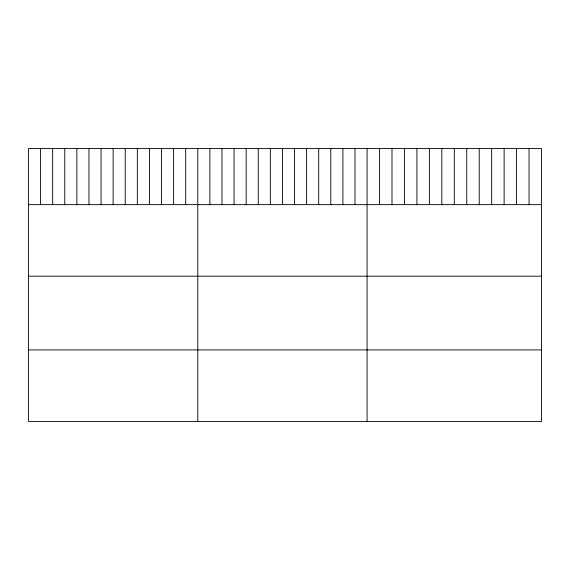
<?xml version="1.0" encoding="UTF-8"?>
<svg xmlns="http://www.w3.org/2000/svg" width="570" height="570" viewBox="0 0 570 570"><rect width="100%" height="100%" fill="white"/><g stroke="black" fill="none" stroke-linecap="round" stroke-linejoin="round"><path stroke-width="0.85" d="M541.5 204.644L541.5 421.465L28.5 421.465L28.5 148.535L541.5 148.535L541.5 204.644L28.5 204.644M28.5 276.193L541.5 276.193M28.5 349.916L541.5 349.916M529.038 148.535L529.038 204.644M516.584 148.535L516.584 204.644M504.122 148.535L504.122 204.644M491.668 148.535L491.668 204.644M479.206 148.535L479.206 204.644M466.752 148.535L466.752 204.644M454.29 148.535L454.29 204.644M441.828 148.535L441.828 204.644M429.374 148.535L429.374 204.644M416.912 148.535L416.912 204.644M404.458 148.535L404.458 204.644M391.996 148.535L391.996 204.644M379.542 148.535L379.542 204.644M367.08 148.535L367.08 421.465M354.989 148.535L354.989 204.644M342.898 148.535L342.898 204.644M330.807 148.535L330.807 204.644M318.708 148.535L318.708 204.644M306.617 148.535L306.617 204.644M294.526 148.535L294.526 204.644M282.435 148.535L282.435 204.644M270.344 148.535L270.344 204.644M258.253 148.535L258.253 204.644M246.162 148.535L246.162 204.644M234.063 148.535L234.063 204.644M221.972 148.535L221.972 204.644M209.881 148.535L209.881 204.644M197.79 148.535L197.79 421.465M185.699 148.535L185.699 204.644M173.608 148.535L173.608 204.644M161.517 148.535L161.517 204.644M149.418 148.535L149.418 204.644M137.327 148.535L137.327 204.644M125.236 148.535L125.236 204.644M113.145 148.535L113.145 204.644M101.054 148.535L101.054 204.644M88.963 148.535L88.963 204.644M76.872 148.535L76.872 204.644M64.773 148.535L64.773 204.644M52.682 148.535L52.682 204.644M40.591 148.535L40.591 204.644"/></g></svg>
